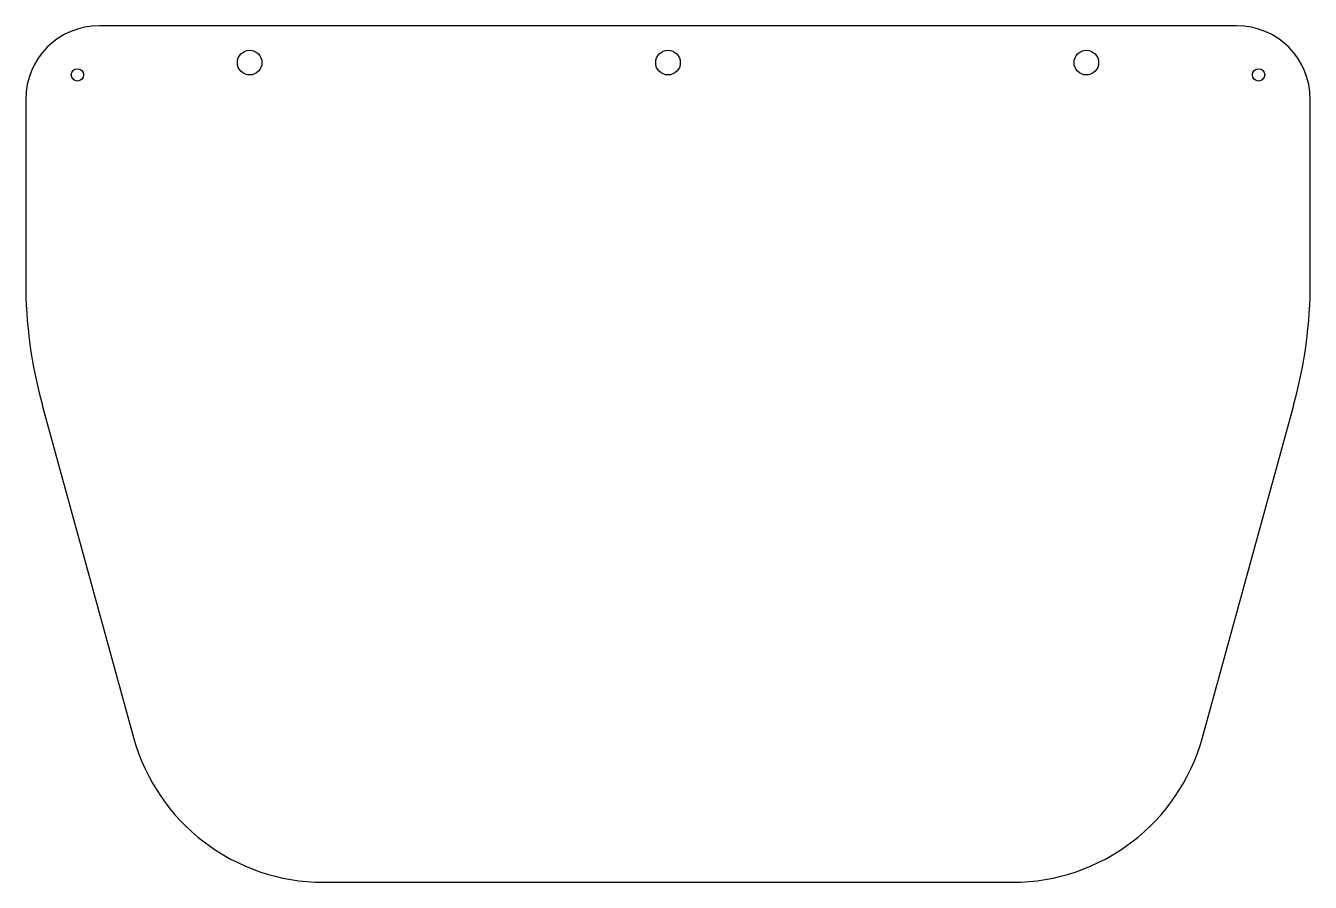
# Model space of a CAD drawing. Header units: inches. Extents: x -6.5 to 6.5, y -8.7 to 0.
import ezdxf

# ---------------------------------------------------------------- set-up
doc = ezdxf.new("R2010")
doc.units = ezdxf.units.IN
doc.header["$MEASUREMENT"] = 0

msp = doc.modelspace()

# ---------------------------------------------------------------- linework, layer by layer
at = {"color": 7, "linetype": 'Continuous', "lineweight": 25}
for p, q in [((5.775, 0), (-5.775, 0)), ((-6.525, -0.75), (-6.525, -2.6)), ((6.525, -2.6), (6.525, -0.75)), ((-6.356, -3.855), (-5.429, -7.23)), ((5.429, -7.23), (6.356, -3.855)), ((-3.5, -8.7), (3.5, -8.7))]:
    msp.add_line(p, q, dxfattribs=at)
for centre, radius in [((-4.25, -0.375), 0.125), ((0, -0.375), 0.125), ((4.25, -0.375), 0.125), ((-6, -0.5), 0.0625), ((6, -0.5), 0.0625)]:
    msp.add_circle(centre, radius, dxfattribs=at)
for centre, radius, start, end in [((-5.775, -0.75), 0.75, 90, 180), ((5.775, -0.75), 0.75, 0, 90), ((-1.788, -2.6), 4.737, 180, 195.3621), ((1.788, -2.6), 4.737, 344.6379, 0), ((-3.5, -6.7), 2, 195.3621, 270), ((3.5, -6.7), 2, 270, 344.6379)]:
    msp.add_arc(centre, radius, start, end, dxfattribs=at)

doc.saveas('drawing.dxf')
